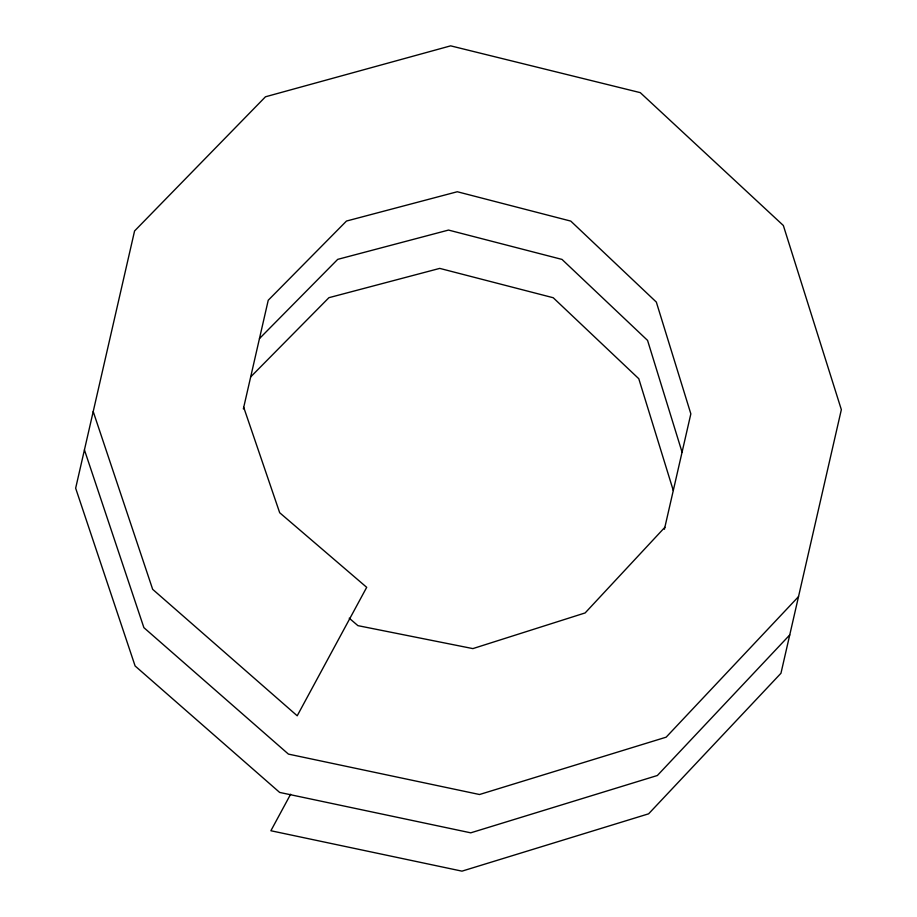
<?xml version="1.0" encoding="UTF-8"?>
<svg xmlns="http://www.w3.org/2000/svg" width="917" height="917" viewBox="0 0 917 917"><rect width="100%" height="100%" fill="white"/><g stroke="black" fill="none" stroke-linecap="round" stroke-linejoin="round"><path stroke-width="1.38" d="M243.36 408.89L268.234 300.26L346.488 221.043L457.296 191.745L570.775 221.1L656.331 302.083L690.845 413.854L664.412 529.247M290.632 794.225L270.882 830.745L461.973 871.15L648.606 813.826L780.963 673.261L841.347 409.647L783.347 225.49L640.272 92.64L450.648 45.85L265.471 96.789L134.57 230.969L75.653 488.199L135.108 665.971L279.651 792.426L470.742 832.831L657.374 775.495L789.743 634.942M664.848 527.321L585.138 612.934L472.874 648.606L357.917 625.646L349.217 618.184M798.524 596.623L666.155 737.176L479.522 794.512L288.431 754.106L143.889 627.652L84.433 449.88M259.465 338.579L337.708 259.362L448.516 230.075L562.006 259.419L647.562 340.402L682.065 452.173M250.685 376.898L328.928 297.681L439.747 268.394L553.226 297.738L638.782 378.721L673.284 490.492M243.716 407.343L279.685 512.729L366.697 587.327L297.211 715.787L152.669 589.333L93.213 411.561"/></g></svg>
